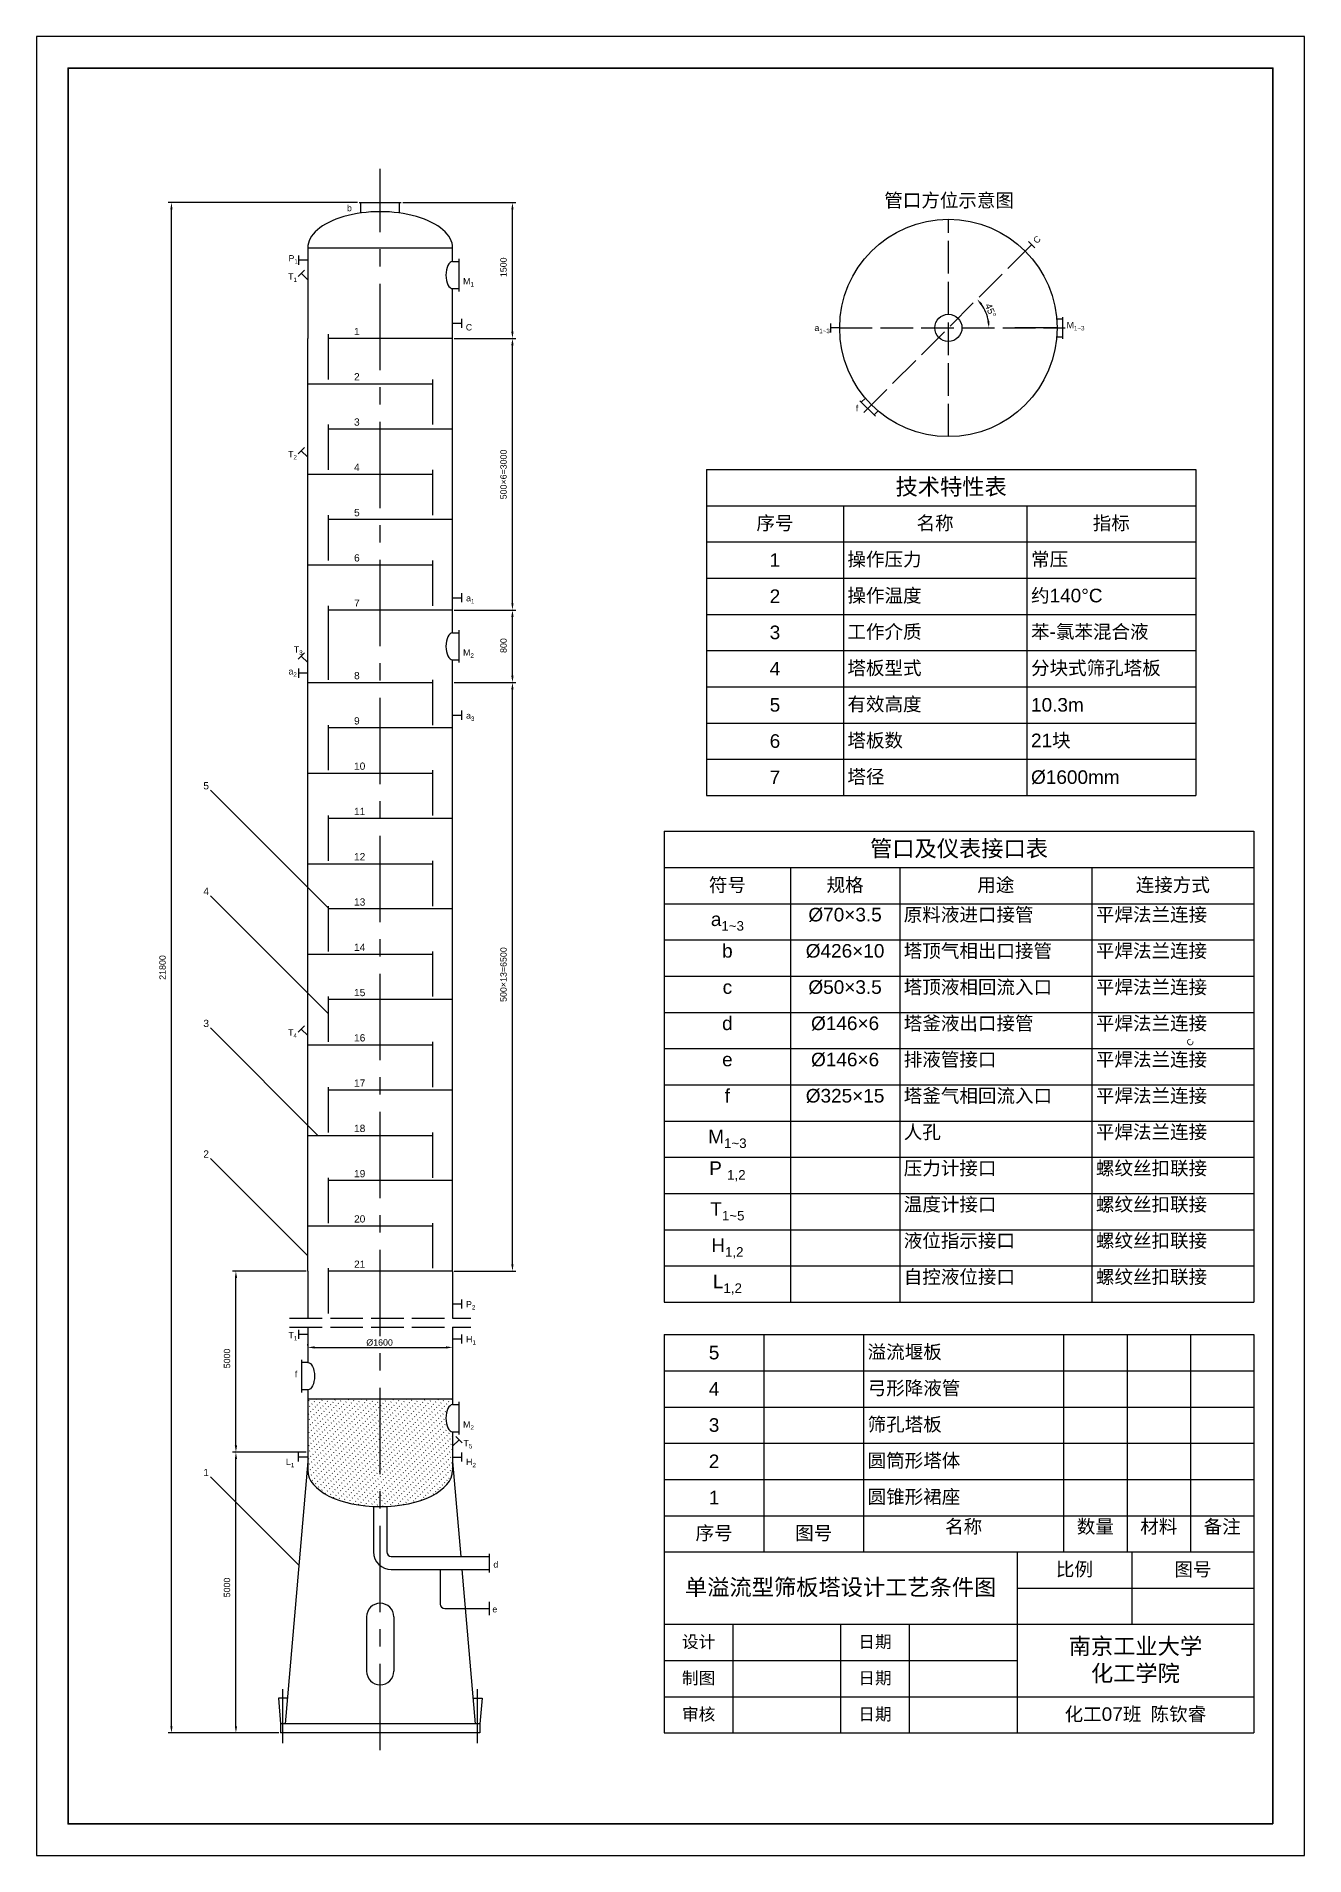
# Model space of a CAD drawing. Header units: millimetres. Extents: x -192 to 1208, y -606 to 1403.
import ezdxf

# ---------------------------------------------------------------- set-up
doc = ezdxf.new("R2010")
doc.units = ezdxf.units.MM
doc.header["$LTSCALE"] = 3
doc.header["$PDMODE"] = 35
doc.linetypes.add('ACAD_ISO02W100', pattern=[15, 12, -3])
doc.linetypes.add('CENTER', pattern=[50.8, 31.75, -6.35, 6.35, -6.35])
for name, color, linetype, lineweight in [('中心线', 3, 'CENTER', 25), ('图框粗线', 7, 'Continuous', 30), ('标注线', 3, 'Continuous', 25), ('细实线', 7, 'Continuous', 25), ('细虚线', 7, 'ACAD_ISO02W100', 25), ('表格及文字', 7, 'Continuous', 25)]:
    doc.layers.add(name, color=color, linetype=linetype, lineweight=lineweight)
doc.layers.add('粗实线', color=7, linetype='Continuous')
doc.styles.get("Standard").update_dxf_attribs({"font": 'arial.ttf'})
doc.dimstyles.new('ISO-25', dxfattribs={"dimtxt": 2.5, "dimasz": 2.5, "dimexe": 1.25, "dimexo": 0.625, "dimtad": 1, "dimtxsty": 'Standard', "dimcen": 2.5, "dimadec": 0, "dimazin": 0, "dimtfac": 1, "dimtmove": 0, "dimatfit": 3, "dimfxl": 1, "dimarcsym": 0})

# ---------------------------------------------------------------- blocks, each defined once
blk = doc.blocks.new('*D1')
at = {"layer": 'Defpoints', "color": 0, "transparency": 16777216}
for p in [(107.5, -44.5), (267.5, -44.5), (267.5, -44.5)]:
    blk.add_point(p, dxfattribs=at)
at = {"layer": '标注线', "color": 0, "lineweight": -2, "transparency": 16777216}
for p, q in [((107.5, -42.6), (107.5, -40.8)), ((115, -44.5), (260, -44.5)), ((267.5, -42.6), (267.5, -40.8))]:
    blk.add_line(p, q, dxfattribs=at)
at = {"layer": '标注线', "color": 0, "transparency": 16777216}
for points in [[(115, -43.3), (115, -45.8), (107.5, -44.5)], [(260, -43.3), (260, -45.8), (267.5, -44.5)]]:
    blk.add_solid(points, dxfattribs=at)
blk = doc.blocks.new('*D4')
at = {"layer": 'Defpoints', "color": 0, "transparency": 16777216}
for p in [(-43, 1219.7), (164.2, 1219.7), (77.5, -470.3)]:
    blk.add_point(p, dxfattribs=at)
at = {"layer": '标注线', "color": 0, "lineweight": -2, "transparency": 16777216}
for p, q in [((162.3, 1219.7), (-46.7, 1219.7)), ((-43, -462.8), (-43, 1212.2)), ((75.6, -470.3), (-46.7, -470.3))]:
    blk.add_line(p, q, dxfattribs=at)
at = {"layer": '标注线', "color": 0, "transparency": 16777216}
for points in [[(-44.2, 1212.2), (-41.7, 1212.2), (-43, 1219.7)], [(-44.2, -462.8), (-41.7, -462.8), (-43, -470.3)]]:
    blk.add_solid(points, dxfattribs=at)
blk = doc.blocks.new('*D5')
at = {"layer": 'Defpoints', "color": 0, "transparency": 16777216}
for p in [(28.2, -160.3), (107.5, -160.3), (77.5, -470.3)]:
    blk.add_point(p, dxfattribs=at)
at = {"layer": '标注线', "color": 0, "lineweight": -2, "transparency": 16777216}
for p, q in [((105.6, -160.3), (24.5, -160.3)), ((28.2, -462.8), (28.2, -167.8)), ((75.6, -470.3), (24.5, -470.3))]:
    blk.add_line(p, q, dxfattribs=at)
at = {"layer": '标注线', "color": 0, "transparency": 16777216}
for points in [[(27, -167.8), (29.5, -167.8), (28.2, -160.3)], [(27, -462.8), (29.5, -462.8), (28.2, -470.3)]]:
    blk.add_solid(points, dxfattribs=at)
blk = doc.blocks.new('*D6')
at = {"layer": 'Defpoints', "color": 0, "transparency": 16777216}
for p in [(28.2, 39.7), (107.5, 39.7), (107.5, -160.3)]:
    blk.add_point(p, dxfattribs=at)
at = {"layer": '标注线', "color": 0, "lineweight": -2, "transparency": 16777216}
for p, q in [((105.6, 39.7), (24.5, 39.7)), ((28.2, -152.8), (28.2, 32.2)), ((105.6, -160.3), (24.5, -160.3))]:
    blk.add_line(p, q, dxfattribs=at)
at = {"layer": '标注线', "color": 0, "transparency": 16777216}
for points in [[(27, 32.2), (29.5, 32.2), (28.2, 39.7)], [(27, -152.8), (29.5, -152.8), (28.2, -160.3)]]:
    blk.add_solid(points, dxfattribs=at)
blk = doc.blocks.new('*D7')
at = {"layer": 'Defpoints', "color": 0, "transparency": 16777216}
for p in [(267.5, 689.7), (333.5, 689.7), (267.5, 39.7)]:
    blk.add_point(p, dxfattribs=at)
at = {"layer": '标注线', "color": 0, "lineweight": -2, "transparency": 16777216}
for p, q in [((269.3, 689.7), (337.2, 689.7)), ((333.5, 47.2), (333.5, 682.2)), ((269.3, 39.7), (337.2, 39.7))]:
    blk.add_line(p, q, dxfattribs=at)
at = {"layer": '标注线', "color": 0, "transparency": 16777216}
for points in [[(332.2, 682.2), (334.7, 682.2), (333.5, 689.7)], [(332.2, 47.2), (334.7, 47.2), (333.5, 39.7)]]:
    blk.add_solid(points, dxfattribs=at)
blk = doc.blocks.new('*D8')
at = {"layer": 'Defpoints', "color": 0, "transparency": 16777216}
for p in [(267.5, 769.7), (333.5, 769.7), (267.5, 689.7)]:
    blk.add_point(p, dxfattribs=at)
at = {"layer": '标注线', "color": 0, "lineweight": -2, "transparency": 16777216}
for p, q in [((269.3, 769.7), (337.2, 769.7)), ((333.5, 697.2), (333.5, 762.2)), ((269.3, 689.7), (337.2, 689.7))]:
    blk.add_line(p, q, dxfattribs=at)
at = {"layer": '标注线', "color": 0, "transparency": 16777216}
for points in [[(332.2, 762.2), (334.7, 762.2), (333.5, 769.7)], [(332.2, 697.2), (334.7, 697.2), (333.5, 689.7)]]:
    blk.add_solid(points, dxfattribs=at)
blk = doc.blocks.new('*D9')
at = {"layer": 'Defpoints', "color": 0, "transparency": 16777216}
for p in [(267.5, 1069.7), (333.5, 1069.7), (267.5, 769.7)]:
    blk.add_point(p, dxfattribs=at)
at = {"layer": '标注线', "color": 0, "lineweight": -2, "transparency": 16777216}
for p, q in [((269.3, 1069.7), (337.2, 1069.7)), ((333.5, 777.2), (333.5, 1062.2)), ((269.3, 769.7), (337.2, 769.7))]:
    blk.add_line(p, q, dxfattribs=at)
at = {"layer": '标注线', "color": 0, "transparency": 16777216}
for points in [[(332.2, 1062.2), (334.7, 1062.2), (333.5, 1069.7)], [(332.2, 777.2), (334.7, 777.2), (333.5, 769.7)]]:
    blk.add_solid(points, dxfattribs=at)
blk = doc.blocks.new('*D10')
at = {"layer": 'Defpoints', "color": 0, "transparency": 16777216}
for p in [(210.8, 1219.7), (333.5, 1219.7), (267.5, 1069.7)]:
    blk.add_point(p, dxfattribs=at)
at = {"layer": '标注线', "color": 0, "lineweight": -2, "transparency": 16777216}
for p, q in [((212.6, 1219.7), (337.2, 1219.7)), ((333.5, 1077.2), (333.5, 1212.2)), ((269.3, 1069.7), (337.2, 1069.7))]:
    blk.add_line(p, q, dxfattribs=at)
at = {"layer": '标注线', "color": 0, "transparency": 16777216}
for points in [[(332.2, 1212.2), (334.7, 1212.2), (333.5, 1219.7)], [(332.2, 1077.2), (334.7, 1077.2), (333.5, 1069.7)]]:
    blk.add_solid(points, dxfattribs=at)
blk = doc.blocks.new('A4图框和标题栏')
at = {"layer": '图框粗线'}
blk.add_lwpolyline([(2074.2, 937.92), (2351.2, 937.92), (2351.2, 1127.92), (2074.2, 1127.92)], close=True, dxfattribs=at)
at = {"layer": '细实线'}
blk.add_lwpolyline([(2069.2, 932.92), (2356.2, 932.92), (2356.2, 1132.92), (2069.2, 1132.92)], close=True, dxfattribs=at)
blk = doc.blocks.new('*D55')
at = {"layer": 'Defpoints', "color": 0, "transparency": 16777216}
for p in [(899.6, 1166.2), (858, 1092.9), (694.7, 1081.3), (943.7, 1081.3), (721.3, 987.9)]:
    blk.add_point(p, dxfattribs=at)
at = {"layer": '标注线', "color": 0, "lineweight": -2, "transparency": 16777216}
blk.add_arc((814.7, 1081.3), 44.8, 9.6093, 35.3907, dxfattribs=at)
at = {"layer": '标注线', "color": 0, "transparency": 16777216}
for points in [[(850.3, 1106.4), (852.2, 1108.1), (846.4, 1113)], [(860.1, 1088.9), (857.6, 1088.7), (859.5, 1081.3)]]:
    blk.add_solid(points, dxfattribs=at)
at = {"layer": '标注线', "color": 0, "transparency": 16777216, "insert": (861.3, 1100.6), "char_height": 7.5, "attachment_point": 5, "rotation": 292.5}
blk.add_mtext('45°', dxfattribs=at)
blk = doc.blocks.new('*T56')
at = {"layer": '细实线', "color": 0, "linetype": 'ByBlock', "lineweight": -2, "transparency": 16777216}
for p, q in [((0, 0), (540, 0)), ((0, 0), (0, -360)), ((540, 0), (540, -360)), ((0, -40), (540, -40)), ((151, -40), (151, -360)), ((353.7, -40), (353.7, -360)), ((0, -80), (540, -80)), ((0, -120), (540, -120)), ((0, -160), (540, -160)), ((0, -200), (540, -200)), ((0, -240), (540, -240)), ((0, -280), (540, -280)), ((0, -320), (540, -320)), ((0, -360), (540, -360))]:
    blk.add_line(p, q, dxfattribs=at)
at = {"layer": '细实线', "color": 0, "transparency": 16777216}
for s, insert, char_height, width, attachment_point in [('{\\fSimSun|b0|i0|c134|p2;技术特性表}', (270, -20), 18, 530.986, 5), ('{\\fSimSun|b0|i0|c134|p2;序号}', (75.5, -60), 15, 141.98, 5), ('{\\fSimSun|b0|i0|c134|p2;名称}', (252.3, -60), 15, 193.733, 5), ('{\\fSimSun|b0|i0|c134|p2;指标}', (446.8, -60), 15, 177.272, 5), ('1', (75.5, -100), 15, 141.98, 5), ('{\\fSimSun|b0|i0|c134|p2;操作压力}', (155.5, -100), 15, 193.733, 4), ('{\\fSimSun|b0|i0|c134|p2;常压}', (358.2, -100), 15, 177.272, 4), ('2', (75.5, -140), 15, 141.98, 5), ('{\\fSimSun|b0|i0|c134|p2;操作温度}', (155.5, -140), 15, 193.733, 4), ('{\\fSimSun|b0|i0|c134|p2;约}140%%DC', (358.2, -140), 15, 177.272, 4), ('3', (75.5, -180), 15, 141.98, 5), ('{\\fSimSun|b0|i0|c134|p2;工作介质}', (155.5, -180), 15, 193.733, 4), ('{\\fSimSun|b0|i0|c134|p2;苯}-{\\fSimSun|b0|i0|c134|p2;氯苯混合液}', (358.2, -180), 15, 177.272, 4), ('4', (75.5, -220), 15, 141.98, 5), ('{\\fSimSun|b0|i0|c134|p2;塔板型式}', (155.5, -220), 15, 193.733, 4), ('{\\fSimSun|b0|i0|c134|p2;分块式筛孔塔板}', (358.2, -220), 15, 177.272, 4), ('5', (75.5, -260), 15, 141.98, 5), ('{\\fSimSun|b0|i0|c134|p2;有效高度}', (155.5, -260), 15, 193.733, 4), ('10.3m', (358.2, -260), 15, 177.272, 4), ('6', (75.5, -300), 15, 141.98, 5), ('{\\fSimSun|b0|i0|c134|p2;塔板数}', (155.5, -300), 15, 193.733, 4), ('21{\\fSimSun|b0|i0|c134|p2;块}', (358.2, -300), 15, 177.272, 4), ('7', (75.5, -340), 15, 141.98, 5), ('{\\fSimSun|b0|i0|c134|p2;塔径}', (155.5, -340), 15, 193.733, 4), ('%%C1600mm', (358.2, -340), 15, 177.272, 4)]:
    blk.add_mtext(s, dxfattribs=dict(at, insert=insert, char_height=char_height, width=width, attachment_point=attachment_point))
blk = doc.blocks.new('*T57')
at = {"layer": '细实线', "color": 0, "linetype": 'ByBlock', "lineweight": -2, "transparency": 16777216}
for p, q in [((0, 0), (650.8, 0)), ((0, 0), (0, -520)), ((650.8, 0), (650.8, -520)), ((0, -40), (650.8, -40)), ((139.4, -40), (139.4, -520)), ((259.9, -40), (259.9, -520)), ((472, -40), (472, -520)), ((0, -80), (650.8, -80)), ((0, -120), (650.8, -120)), ((0, -160), (650.8, -160)), ((0, -200), (650.8, -200)), ((0, -240), (650.8, -240)), ((0, -280), (650.8, -280)), ((0, -320), (650.8, -320)), ((0, -360), (650.8, -360)), ((0, -400), (650.8, -400)), ((0, -440), (650.8, -440)), ((0, -480), (650.8, -480)), ((0, -520), (650.8, -520))]:
    blk.add_line(p, q, dxfattribs=at)
at = {"layer": '细实线', "color": 0, "transparency": 16777216}
for s, insert, char_height, width, attachment_point in [('{\\fSimSun|b0|i0|c134|p2;管口及仪表接口表}', (325.4, -20), 18, 641.835, 5), ('{\\fSimSun|b0|i0|c134|p2;符号}', (69.7, -60), 15, 130.365, 5), ('{\\fSimSun|b0|i0|c134|p2;规格}', (199.6, -60), 15, 111.538, 5), ('{\\fSimSun|b0|i0|c134|p2;用途}', (366, -60), 15, 203.114, 5), ('{\\fSimSun|b0|i0|c134|p2;连接方式}', (561.4, -60), 15, 169.818, 5), ('\\A1;a{\\H0.7x;\\S ^ 1\\~3;}', (69.7, -84.5), 15, 130.365, 2), ('%%C70{\\fArial|b0|i0|c134|p34;\\C256;×\\fArial|b0|i0|c0|p34;3.5}', (199.6, -84.5), 15, 111.538, 2), ('{\\fSimSun|b0|i0|c134|p2;原料液进口接管}', (264.4, -84.5), 15, 203.114, 1), ('{\\fSimSun|b0|i0|c134|p2;平焊法兰连接}', (476.5, -84.5), 15, 169.818, 1), ('b', (69.7, -124.5), 15, 130.365, 2), ('%%C426{\\fArial|b0|i0|c134|p34;\\C256;×\\fArial|b0|i0|c0|p34;10}', (199.6, -124.5), 15, 111.538, 2), ('{\\fSimSun|b0|i0|c134|p2;塔顶气相出口接管}', (264.4, -124.5), 15, 203.114, 1), ('{\\fSimSun|b0|i0|c134|p2;平焊法兰连接}', (476.5, -124.5), 15, 169.818, 1), ('c', (69.7, -164.5), 15, 130.365, 2), ('%%C50{\\fArial|b0|i0|c134|p34;\\C256;×\\fArial|b0|i0|c0|p34;3.5}', (199.6, -164.5), 15, 111.538, 2), ('{\\fSimSun|b0|i0|c134|p2;塔顶液相回流入口}', (264.4, -164.5), 15, 203.114, 1), ('{\\fSimSun|b0|i0|c134|p2;平焊法兰连接}', (476.5, -164.5), 15, 169.818, 1), ('d', (69.7, -204.5), 15, 130.365, 2), ('%%C146{\\fArial|b0|i0|c134|p34;\\C256;×\\fArial|b0|i0|c0|p34;6}', (199.6, -204.5), 15, 111.538, 2), ('{\\fSimSun|b0|i0|c134|p2;塔釜液出口接管}', (264.4, -204.5), 15, 203.114, 1), ('{\\fSimSun|b0|i0|c134|p2;平焊法兰连接}', (476.5, -204.5), 15, 169.818, 1), ('e', (69.7, -244.5), 15, 130.365, 2), ('%%C146{\\fArial|b0|i0|c134|p34;\\C256;×\\fArial|b0|i0|c0|p34;6}', (199.6, -244.5), 15, 111.538, 2), ('{\\fSimSun|b0|i0|c134|p2;排液管接口}', (264.4, -244.5), 15, 203.114, 1), ('{\\fSimSun|b0|i0|c134|p2;平焊法兰连接}', (476.5, -244.5), 15, 169.818, 1), ('f', (69.7, -284.5), 15, 130.365, 2), ('%%C325{\\fArial|b0|i0|c134|p34;\\C256;×\\fArial|b0|i0|c0|p34;15}', (199.6, -284.5), 15, 111.538, 2), ('{\\fSimSun|b0|i0|c134|p2;塔釜气相回流入口}', (264.4, -284.5), 15, 203.114, 1), ('{\\fSimSun|b0|i0|c134|p2;平焊法兰连接}', (476.5, -284.5), 15, 169.818, 1), ('\\A1;M{\\H0.7x;\\S ^ 1\\~3;}', (69.7, -324.5), 15, 130.365, 2), ('{\\fSimSun|b0|i0|c134|p2;人孔}', (264.4, -324.5), 15, 203.114, 1), ('{\\fSimSun|b0|i0|c134|p2;平焊法兰连接}', (476.5, -324.5), 15, 169.818, 1), ('\\A1;P {\\H0.7x;\\S^ 1,2;}', (69.7, -364.5), 15, 130.365, 2), ('{\\fSimSun|b0|i0|c134|p2;压力计接口}', (264.4, -364.5), 15, 203.114, 1), ('{\\fSimSun|b0|i0|c134|p2;螺纹丝扣联接}', (476.5, -364.5), 15, 169.818, 1), ('\\A1;T{\\H0.7x;\\S ^ 1\\~5;}', (69.7, -404.5), 15, 130.365, 2), ('{\\fSimSun|b0|i0|c134|p2;温度计接口}', (264.4, -404.5), 15, 203.114, 1), ('{\\fSimSun|b0|i0|c134|p2;螺纹丝扣联接}', (476.5, -404.5), 15, 169.818, 1), ('\\A1;H{\\H0.7x;\\S ^ 1,2;}', (69.7, -444.5), 15, 130.365, 2), ('{\\fSimSun|b0|i0|c134|p2;液位指示接口}', (264.4, -444.5), 15, 203.114, 1), ('{\\fSimSun|b0|i0|c134|p2;螺纹丝扣联接}', (476.5, -444.5), 15, 169.818, 1), ('\\A1;L{\\H0.7x;\\S ^ 1,2;}', (69.7, -484.5), 15, 130.365, 2), ('{\\fSimSun|b0|i0|c134|p2;自控液位接口}', (264.4, -484.5), 15, 203.114, 1), ('{\\fSimSun|b0|i0|c134|p2;螺纹丝扣联接}', (476.5, -484.5), 15, 169.818, 1)]:
    blk.add_mtext(s, dxfattribs=dict(at, insert=insert, char_height=char_height, width=width, attachment_point=attachment_point))
blk = doc.blocks.new('*T58')
at = {"layer": '细实线', "color": 0, "linetype": 'ByBlock', "lineweight": -2, "transparency": 16777216}
for p, q in [((0, 0), (650.9, 0)), ((0, 0), (0, -240)), ((110, 0), (110, -240)), ((220, 0), (220, -240)), ((440.9, 0), (440.9, -240)), ((510.9, 0), (510.9, -240)), ((580.9, 0), (580.9, -240)), ((650.9, 0), (650.9, -240)), ((0, -40), (650.9, -40)), ((0, -80), (650.9, -80)), ((0, -120), (650.9, -120)), ((0, -160), (650.9, -160)), ((0, -200), (650.9, -200)), ((0, -240), (650.9, -240))]:
    blk.add_line(p, q, dxfattribs=at)
at = {"layer": '细实线', "color": 0, "transparency": 16777216, "char_height": 15}
for s, insert, width, attachment_point in [('5', (55, -20), 101, 5), ('{\\fSimSun|b0|i0|c134|p2;溢流堰板}', (224.5, -20), 211.919, 4), ('4', (55, -60), 101, 5), ('{\\fSimSun|b0|i0|c134|p2;弓形降液管}', (224.5, -60), 211.919, 4), ('3', (55, -100), 101, 5), ('{\\fSimSun|b0|i0|c134|p2;筛孔塔板}', (224.5, -100), 211.919, 4), ('2', (55, -140), 101, 5), ('{\\fSimSun|b0|i0|c134|p2;圆筒形塔体}', (224.5, -140), 211.919, 4), ('1', (55, -180), 101, 5), ('{\\fSimSun|b0|i0|c134|p2;圆锥形裙座}', (224.5, -180), 211.919, 4), ('{\\fSimSun|b0|i0|c134|p2;序号}', (55, -220), 101, 5), ('{\\fSimSun|b0|i0|c134|p2;图号}', (165, -220), 101, 5), ('{\\fSimSun|b0|i0|c134|p2;名称}', (330.5, -204.5), 211.919, 2), ('{\\fSimSun|b0|i0|c134|p2;数量}', (475.9, -204.5), 61, 2), ('{\\fSimSun|b0|i0|c134|p2;材料}', (545.9, -204.5), 61, 2), ('{\\fSimSun|b0|i0|c134|p2;备注}', (615.9, -204.5), 61, 2)]:
    blk.add_mtext(s, dxfattribs=dict(at, insert=insert, width=width, attachment_point=attachment_point))
blk = doc.blocks.new('*T59')
at = {"layer": '细实线', "color": 0, "linetype": 'ByBlock', "lineweight": -2, "transparency": 16777216}
for p, q in [((0, 0), (650.9, 0)), ((0, 0), (0, -200)), ((389.4, 0), (389.4, -200)), ((516.3, 0), (516.3, -80)), ((650.9, 0), (650.9, -200)), ((389.4, -40), (650.9, -40)), ((0, -80), (650.9, -80)), ((75.8, -80), (75.8, -200)), ((194.7, -80), (194.7, -200)), ((270.5, -80), (270.5, -200)), ((0, -120), (389.4, -120)), ((0, -160), (650.9, -160)), ((0, -200), (650.9, -200))]:
    blk.add_line(p, q, dxfattribs=at)
at = {"layer": '细实线', "color": 0, "transparency": 16777216, "attachment_point": 5}
for s, insert, char_height, width in [('{\\fSimSun|b0|i0|c134|p2;比例}', (452.8, -20), 15, 117.934), ('{\\fSimSun|b0|i0|c134|p2;图号}', (583.6, -20), 15, 125.634), ('{\\fSimSun|b0|i0|c134|p2;单溢流型筛板塔设计工艺条件图}', (194.7, -40), 18, 380.351), ('{\\fSimSun|b0|i0|c134|p2;设计}', (37.9, -100), 13.5, 66.838), ('{\\fSimSun|b0|i0|c134|p2;日期}', (232.6, -100), 13.5, 66.838), ('{\\fSimSun|b0|i0|c134|p2;南京工业大学\\P化工学院}', (520.1, -120), 18, 252.568), ('{\\fSimSun|b0|i0|c134|p2;制图}', (37.9, -140), 13.5, 66.838), ('{\\fSimSun|b0|i0|c134|p2;日期}', (232.6, -140), 13.5, 66.838), ('{\\fSimSun|b0|i0|c134|p2;审核}', (37.9, -180), 13.5, 66.838), ('{\\fSimSun|b0|i0|c134|p2;日期}', (232.6, -180), 13.5, 66.838), ('{\\fSimSun|b0|i0|c134|p2;化工}07{\\fSimSun|b0|i0|c134|p2;班 陈钦睿}', (520.1, -180), 15, 252.568)]:
    blk.add_mtext(s, dxfattribs=dict(at, insert=insert, char_height=char_height, width=width))

msp = doc.modelspace()

# ---------------------------------------------------------------- hatches: boundary and pattern name
at = {"layer": '细实线'}
h = msp.add_hatch(dxfattribs=at)
h.set_pattern_fill('ACAD_ISO07W100', color=256, angle=45)
edge = h.paths.add_edge_path()
edge.add_ellipse((267.47, -122.747), major_axis=(0, 15), ratio=0.5, start_angle=0, end_angle=180, ccw=False)
edge.add_line((267.47, -107.747), (267.47, -101.223))
edge.add_line((267.47, -101.223), (187.47, -101.223))
edge.add_line((187.47, -101.223), (187.47, -220.337))
edge.add_ellipse((187.47, -180.337), major_axis=(-80, 0), ratio=0.5, start_angle=90, end_angle=180)
edge.add_line((267.47, -180.337), (267.47, -160.337))
edge.add_line((267.47, -160.337), (267.47, -137.747))
edge = h.paths.add_edge_path()
edge.add_line((187.47, -101.223), (107.47, -101.223))
edge.add_line((107.47, -101.223), (107.47, -160.337))
edge.add_line((107.47, -160.337), (107.47, -180.337))
edge.add_ellipse((187.47, -180.337), major_axis=(-80, 0), ratio=0.5, start_angle=0, end_angle=90)
edge.add_line((187.47, -220.337), (187.47, -101.223))

# ---------------------------------------------------------------- linework, layer by layer
at = {"layer": '中心线'}
for p, q in [((187.47, -489.17), (187.47, 1257.042)), ((79.97, -481.403), (79.97, -421.762)), ((294.97, -481.403), (294.97, -421.762))]:
    msp.add_line(p, q, dxfattribs=at)
at = {"layer": '粗实线'}
for p, q in [((164.17, 1219.663), (210.77, 1219.663)), ((166.17, 1208.219), (166.17, 1219.663)), ((208.77, 1208.219), (208.77, 1219.663)), ((107.47, 1169.663), (107.47, 1069.663)), ((267.47, 1154.663), (267.47, 1169.663)), ((899.565, 1166.167), (906.636, 1173.239)), ((910.171, 1169.703), (903.1, 1176.774)), ((103.935, 1145.196), (96.864, 1138.125)), ((97.47, 1161.139), (97.47, 1151.139)), ((107.47, 1156.139), (97.47, 1156.139)), ((267.47, 1154.663), (274.47, 1154.663)), ((274.47, 1157.663), (274.47, 1121.663)), ((107.47, 1134.589), (100.399, 1141.661)), ((267.47, 1069.663), (267.47, 1124.663)), ((267.47, 1124.663), (274.47, 1124.663)), ((267.47, 1086.456), (277.47, 1086.456)), ((277.47, 1081.456), (277.47, 1091.456)), ((684.712, 1086.315), (684.712, 1076.315)), ((934.294, 1091.315), (940.712, 1091.315)), ((940.712, 1093.315), (940.712, 1069.315)), ((107.47, 769.663), (107.47, 1069.663)), ((267.47, 769.663), (267.47, 1069.663)), ((694.712, 1081.315), (684.712, 1081.315)), ((934.294, 1071.315), (940.712, 1071.315)), ((734.102, 983.734), (717.131, 1000.704)), ((723.083, 1003.828), (718.545, 999.29)), ((737.225, 989.686), (732.687, 985.148)), ((103.935, 949.236), (96.864, 942.165)), ((107.47, 938.63), (100.399, 945.701)), ((277.47, 778.321), (277.47, 788.321)), ((107.47, 689.663), (107.47, 769.663)), ((267.47, 783.321), (277.47, 783.321)), ((267.47, 744.663), (267.47, 769.663)), ((267.47, 744.663), (274.47, 744.663)), ((274.47, 747.663), (274.47, 711.663)), ((103.935, 722.427), (96.864, 715.356)), ((97.47, 705.062), (97.47, 695.062)), ((107.47, 711.82), (100.399, 718.891)), ((267.47, 689.663), (267.47, 714.663)), ((267.47, 714.663), (274.47, 714.663)), ((107.47, 700.062), (97.47, 700.062)), ((107.47, 39.663), (107.47, 689.663)), ((267.47, 39.663), (267.47, 689.663)), ((267.47, 653.642), (277.47, 653.642)), ((277.47, 648.642), (277.47, 658.642)), ((267.47, 386.528), (267.47, 466.528)), ((103.935, 310.53), (96.864, 303.459)), ((107.47, 299.923), (100.399, 306.994)), ((107.47, 39.663), (107.47, -12.197)), ((267.47, 39.663), (267.47, -12.197)), ((267.47, 3.547), (277.47, 3.547)), ((277.47, -1.453), (277.47, 8.547)), ((97.47, -25.112), (97.47, -35.112)), ((107.47, -30.112), (97.47, -30.112)), ((107.47, -22.197), (107.47, -61.267)), ((267.47, -22.197), (267.47, -107.747)), ((267.47, -35.171), (277.47, -35.171)), ((277.47, -40.171), (277.47, -30.171)), ((100.47, -58.267), (100.47, -94.267)), ((107.47, -61.267), (100.47, -61.267)), ((107.47, -91.267), (100.47, -91.267)), ((107.47, -91.267), (107.47, -160.337)), ((107.47, -101.223), (267.47, -101.223)), ((267.47, -107.747), (274.47, -107.747)), ((274.47, -104.747), (274.47, -140.747)), ((267.47, -137.747), (274.47, -137.747)), ((267.47, -137.747), (267.47, -160.337)), ((97.47, -170.55), (97.47, -160.55)), ((107.47, -160.337), (107.47, -180.337)), ((267.47, -153.59), (274.541, -146.519)), ((267.47, -160.337), (267.47, -180.337)), ((271.006, -142.983), (278.077, -150.055)), ((277.47, -170.55), (277.47, -160.55)), ((107.47, -170.337), (82.47, -460.337)), ((107.47, -165.55), (97.47, -165.55)), ((267.47, -165.55), (277.47, -165.55)), ((267.47, -170.337), (276.522, -275.337)), ((180.17, -220.17), (180.17, -270.337)), ((194.77, -220.17), (194.77, -270.337)), ((199.77, -275.337), (307.77, -275.337)), ((307.77, -272.337), (307.77, -292.937)), ((199.77, -289.937), (307.77, -289.937)), ((253.77, -289.937), (253.77, -328.026)), ((277.78, -289.937), (292.47, -460.337)), ((258.77, -333.026), (307.77, -332.947)), ((307.77, -325.647), (307.77, -340.247)), ((75.031, -432.047), (77.47, -460.337)), ((84.909, -432.047), (75.031, -432.047)), ((290.031, -432.047), (299.909, -432.047)), ((299.909, -432.047), (297.47, -460.337)), ((297.47, -460.337), (77.47, -460.337)), ((77.47, -460.337), (77.47, -470.337)), ((297.47, -460.337), (297.47, -470.337)), ((297.47, -470.337), (77.47, -470.337))]:
    msp.add_line(p, q, dxfattribs=at)
for radius in [120, 15]:
    msp.add_circle((814.712, 1081.315), radius, dxfattribs=at)
for centre, radius in [((199.77, -270.337), 19.6), ((199.77, -270.337), 5), ((258.77, -328.026), 5)]:
    msp.add_arc(centre, radius, 180, 270, dxfattribs=at)
for centre, major_axis, start_param, end_param in [((187.47, 1169.663), (-80, 0), 3.14159265, 6.28318531), ((267.47, 1139.663), (0, 15), 0, 3.14159265), ((267.47, 729.663), (0, 15), 0, 3.14159265), ((267.47, -122.747), (0, 15), 0, 3.14159265), ((187.47, -180.337), (-80, 0), 0, 3.14159265)]:
    msp.add_ellipse(centre, major_axis=major_axis, ratio=0.5, start_param=start_param, end_param=end_param, dxfattribs=at)
at = {"layer": '粗实线', "extrusion": (0, 0, -1)}
msp.add_ellipse((107.47, -76.267), major_axis=(0, 15), ratio=0.5, start_param=0, end_param=3.14159265, dxfattribs=at)
at = {"layer": '细实线'}
for p, q in [((107.47, 1169.663), (267.47, 1169.663)), ((129.87, 1074.523), (129.87, 1024.523)), ((267.47, 1069.663), (129.87, 1069.663)), ((934.712, 1081.315), (887.935, 1081.315)), ((107.47, 1019.663), (245.07, 1019.663)), ((245.07, 1024.523), (245.07, 974.523)), ((129.87, 974.523), (129.87, 924.523)), ((267.47, 969.663), (129.87, 969.663)), ((245.07, 924.523), (245.07, 874.523)), ((107.47, 919.663), (245.07, 919.663)), ((129.87, 874.523), (129.87, 824.523)), ((267.47, 869.663), (129.87, 869.663)), ((245.07, 824.523), (245.07, 774.523)), ((107.47, 819.663), (245.07, 819.663)), ((129.87, 774.523), (129.87, 692.803)), ((267.47, 769.663), (129.87, 769.663)), ((107.47, 689.663), (245.07, 689.663)), ((245.07, 692.803), (245.07, 642.803)), ((129.87, 642.803), (129.87, 592.803)), ((267.47, 639.663), (129.87, 639.663)), ((107.47, 589.663), (245.07, 589.663)), ((245.07, 592.803), (245.07, 542.803)), ((129.87, 440.949), (0, 570.819)), ((129.87, 542.803), (129.87, 492.803)), ((267.47, 539.663), (129.87, 539.663)), ((107.47, 489.663), (245.07, 489.663)), ((245.07, 492.803), (245.07, 442.803)), ((129.87, 324.385), (0, 454.255)), ((129.87, 442.803), (129.87, 392.803)), ((267.47, 439.663), (129.87, 439.663)), ((107.47, 389.663), (245.07, 389.663)), ((245.07, 392.803), (245.07, 342.803)), ((129.87, 342.803), (129.87, 292.803)), ((267.47, 339.663), (129.87, 339.663)), ((118.716, 189.663), (0, 308.379)), ((107.47, 289.663), (245.07, 289.663)), ((245.07, 292.803), (245.07, 242.803)), ((129.87, 242.803), (129.87, 192.803)), ((267.47, 239.663), (129.87, 239.663)), ((107.47, 189.663), (245.07, 189.663)), ((245.07, 192.803), (245.07, 142.803)), ((107.47, 56.679), (0, 164.15)), ((129.87, 142.803), (129.87, 92.803)), ((267.47, 139.663), (129.87, 139.663)), ((107.47, 89.663), (245.07, 89.663)), ((245.07, 92.803), (245.07, 42.803)), ((129.87, 42.803), (129.87, -7.197)), ((267.47, 39.663), (129.87, 39.663)), ((97.571, -285.162), (0, -187.59)), ((172.47, -342.12), (172.47, -402.12)), ((202.47, -342.12), (202.47, -402.12))]:
    msp.add_line(p, q, dxfattribs=at)
for centre, start, end in [((187.47, -342.12), 0, 180), ((187.47, -402.12), 180, 0)]:
    msp.add_arc(centre, 15, start, end, dxfattribs=at)
at = {"layer": '细虚线'}
for p, q in [((814.712, 961.315), (814.712, 1201.315)), ((721.341, 987.944), (899.565, 1166.167)), ((694.712, 1081.315), (943.712, 1081.315)), ((87.47, -12.197), (287.47, -12.197)), ((87.47, -22.197), (287.47, -22.197))]:
    msp.add_line(p, q, dxfattribs=at)

# ---------------------------------------------------------------- block references
for name, p in [('*T56', (547.759, 924.981)), ('*T57', (501.07, 525.405)), ('*T58', (501.07, -30.337)), ('*T59', (501.07, -270.337))]:
    msp.add_blockref(name, p)
at = {"layer": '细实线', "xscale": 7, "yscale": 7, "zscale": 7, "rotation": 90}
msp.add_blockref('A4图框和标题栏', (7738.365, -15090.175), dxfattribs=at)

# ---------------------------------------------------------------- texts
at = {"layer": '标注线', "char_height": 7, "attachment_point": 1, "rotation": 90}
for s, insert in [('\\A1;1500', (320.073, 1137.386)), ('\\A1;500{\\A0;\\fArial|b0|i0|c134|p34;×\\fArial|b0|i0|c0|p34;6=3000}', (320.073, 892.012)), ('\\A1;800', (320.073, 722.386)), ('\\A1;21800', (-56.366, 361.439)), ('\\A1;500{\\A0;\\fArial|b0|i0|c134|p34;×\\fArial|b0|i0|c0|p34;13=6500}', (320.073, 337.012)), ('\\A1;5000', (14.853, -67.614)), ('\\A1;5000', (14.853, -320.514))]:
    msp.add_mtext_dynamic_manual_height_columns(s, width=65.25281, gutter_width=12.5, heights=[18.26], dxfattribs=dict(at, insert=insert))
at = {"layer": '标注线', "insert": (172.124, -35.577), "char_height": 7, "attachment_point": 1}
msp.add_mtext_dynamic_manual_height_columns('\\A1;%%C1600', width=34.09295, gutter_width=12.5, heights=[8.928], dxfattribs=at)
at = {"layer": '细实线', "insert": (743.916, 1229.728), "char_height": 15, "attachment_point": 1}
msp.add_mtext_dynamic_manual_height_columns('{\\fSimSun|b0|i0|c134|p2;管口方位示意图}', width=158.84915, gutter_width=12.5, heights=[17.41], dxfattribs=at)
at = {"layer": '表格及文字'}
for s, width, heights, insert, char_height, attachment_point in [('b', 14.53468, [9.496], (150.78, 1217.182), 7, 1), ('\\A1;P{\\H0.7x;\\S ^ 1;}', 41.95722, [18.26], (86.224, 1164.039), 7, 1), ('\\A1;T{\\H0.7x;\\S ^ 1;}', 41.95722, [18.26], (85.761, 1143.839), 7, 1), ('\\A1;M{\\H0.7x;\\S ^ 1;}', 41.95722, [18.26], (278.974, 1138.7), 7, 1), ('C', 14.53468, [9.496], (281.974, 1085.492), 7, 1), ('\\A1;M{\\H0.7x;\\S ^ 1\\~3;}', 41.95722, [18.26], (945.215, 1090.351), 7, 1), ('1', 19.93547, [11.701], (158.625, 1081.364), 8, 1), ('\\A1;a{\\H0.7x;\\S ^ 1\\~3;}', 41.95722, [18.26], (666.829, 1087.258), 7, 1), ('2', 19.93547, [11.701], (158.625, 1031.364), 8, 1), ('f', 14.53468, [9.496], (712.449, 996.057), 7, 1), ('3', 19.93547, [11.701], (158.625, 981.364), 8, 1), ('\\A1;T{\\H0.7x;\\S ^ 2;}', 41.95722, [18.26], (85.761, 947.879), 7, 1), ('4', 19.93547, [11.701], (158.625, 931.364), 8, 1), ('5', 19.93547, [11.701], (158.625, 881.364), 8, 1), ('6', 19.93547, [11.701], (158.625, 831.364), 8, 1), ('\\A1;a{\\H0.7x;\\S ^ 1;}', 34.09295, [15.853], (282.29, 788.776), 7, 1), ('7', 19.93547, [11.701], (158.625, 781.364), 8, 1), ('\\A1;T{\\H0.7x;\\S ^ 3;}', 41.95722, [18.26], (92.094, 732.039), 7, 1), ('\\A1;M{\\H0.7x;\\S ^ 2;}', 41.95722, [18.26], (278.974, 728.7), 7, 1), ('\\A1;a{\\H0.7x;\\S ^ 2;}', 41.95722, [18.26], (86.224, 707.962), 7, 1), ('8', 19.93547, [11.701], (158.625, 701.364), 8, 1), ('9', 19.93547, [11.701], (158.625, 651.364), 8, 1), ('\\A1;a{\\H0.7x;\\S ^ 3;}', 34.09295, [15.853], (282.29, 659.097), 7, 1), ('10', 19.93547, [11.701], (158.625, 601.364), 8, 1), ('5', 19.93547, [11.701], (-7.745, 579.707), 8, 1), ('11', 19.93547, [11.701], (158.625, 551.364), 8, 1), ('12', 19.93547, [11.701], (158.625, 501.364), 8, 1), ('4', 19.93547, [21.703], (-7.745, 463.144), 8, 1), ('13', 19.93547, [11.701], (158.625, 451.364), 8, 1), ('14', 19.93547, [11.701], (158.625, 401.364), 8, 1), ('15', 19.93547, [11.701], (158.625, 351.364), 8, 1), ('3', 19.93547, [11.701], (-7.745, 317.267), 8, 1), ('\\A1;T{\\H0.7x;\\S ^ 4;}', 41.95722, [18.26], (85.761, 309.173), 7, 1), ('16', 19.93547, [11.701], (158.625, 301.364), 8, 1), ('17', 19.93547, [11.701], (158.625, 251.364), 8, 1), ('18', 19.93547, [11.701], (158.625, 201.364), 8, 1), ('2', 19.93547, [11.701], (-7.745, 173.038), 8, 1), ('19', 19.93547, [11.701], (158.625, 151.364), 8, 1), ('20', 19.93547, [11.701], (158.625, 101.364), 8, 1), ('21', 19.93547, [11.701], (158.625, 51.364), 8, 1), ('\\A1;P{\\H0.7x;\\S ^ 2;}', 34.09295, [15.853], (282.29, 9.002), 7, 1), ('\\A1;T{\\H0.7x;\\S ^ 1;}', 41.95722, [18.26], (86.224, -25.106), 7, 1), ('\\A1;H{\\H0.7x;\\S ^ 1;}', 34.09295, [15.853], (282.29, -29.715), 7, 1), ('\\A1;f', 41.95722, [18.26], (95.967, -70.644), 7, 3), ('\\A1;M{\\H0.7x;\\S ^ 2;}', 41.95722, [18.26], (278.974, -123.71), 7, 1), ('\\A1;T{\\H0.7x;\\S ^ 5;}', 41.95722, [18.26], (289.179, -144.341), 7, 3), ('1', 19.93547, [11.701], (-7.745, -178.702), 8, 1), ('\\A1;L{\\H0.7x;\\S ^ 1;}', 34.09295, [15.853], (92.651, -165.167), 7, 3), ('\\A1;H{\\H0.7x;\\S ^ 2;}', 34.09295, [15.853], (282.29, -165.167), 7, 1), ('d', 14.53468, [9.496], (312.424, -280.767), 7, 1), ('e', 14.53468, [9.496], (311.339, -330.136), 7, 1)]:
    msp.add_mtext_dynamic_manual_height_columns(s, width=width, gutter_width=12.5, heights=heights, dxfattribs=dict(at, insert=insert, char_height=char_height, attachment_point=attachment_point))
at = {"layer": '表格及文字', "char_height": 7, "attachment_point": 1, "rotation": 45}
for insert in [(907.468, 1178.775), (1076.489, 292.398)]:
    msp.add_mtext_dynamic_manual_height_columns('C', width=14.53468, gutter_width=12.5, heights=[9.496], dxfattribs=dict(at, insert=insert))

# ---------------------------------------------------------------- dimensions: what is measured, and where the dimension line sits
at = {"layer": '标注线'}
for base, p1, p2, override, picture, middle in [((-42.989, 1219.663), (77.47, -470.337), (164.17, 1219.663), {"dimscale": 3}, '*D4', (-42.989, 374.663)), ((333.45, 1219.663), (267.47, 1069.663), (210.77, 1219.663), {"dimscale": 3, "dimtmove": 1}, '*D10', (333.45, 1144.663)), ((333.45, 1069.663), (267.47, 769.663), (267.47, 1069.663), {"dimscale": 3, "dimtmove": 1}, '*D9', (333.45, 919.663)), ((333.45, 769.663), (267.47, 689.663), (267.47, 769.663), {"dimscale": 3, "dimtmove": 1}, '*D8', (333.45, 729.663)), ((333.45, 689.663), (267.47, 39.663), (267.47, 689.663), {"dimscale": 3}, '*D7', (333.45, 364.663)), ((28.231, 39.663), (107.47, -160.337), (107.47, 39.663), {"dimscale": 3, "dimtmove": 1}, '*D6', (28.231, -60.337)), ((28.231, -160.337), (77.47, -470.337), (107.47, -160.337), {"dimscale": 3}, '*D5', (28.231, -315.337))]:
    dim = msp.add_linear_dim(base=base, p1=p1, p2=p2, angle=90, text=' ', dimstyle='ISO-25', override=override, dxfattribs=at)
    dim.commit()
    dim.dimension.update_dxf_attribs({"geometry": picture, "text_midpoint": middle})
dim = msp.add_angular_dim_2l(base=(857.958, 1092.902), line1=((721.341, 987.944), (899.565, 1166.167)), line2=((694.712, 1081.315), (943.712, 1081.315)), dimstyle='ISO-25', override={"dimscale": 3}, dxfattribs=at)
dim.commit()
dim.dimension.update_dxf_attribs({"geometry": '*D55', "text_midpoint": (861.331, 1100.625)})
dim = msp.add_linear_dim(base=(267.47, -44.505), p1=(107.47, -44.505), p2=(267.47, -44.505), text=' ', dimstyle='ISO-25', override={"dimscale": 3}, dxfattribs=at)
dim.commit()
dim.dimension.update_dxf_attribs({"geometry": '*D1', "text_midpoint": (187.47, -44.505)})

doc.saveas('drawing.dxf')
